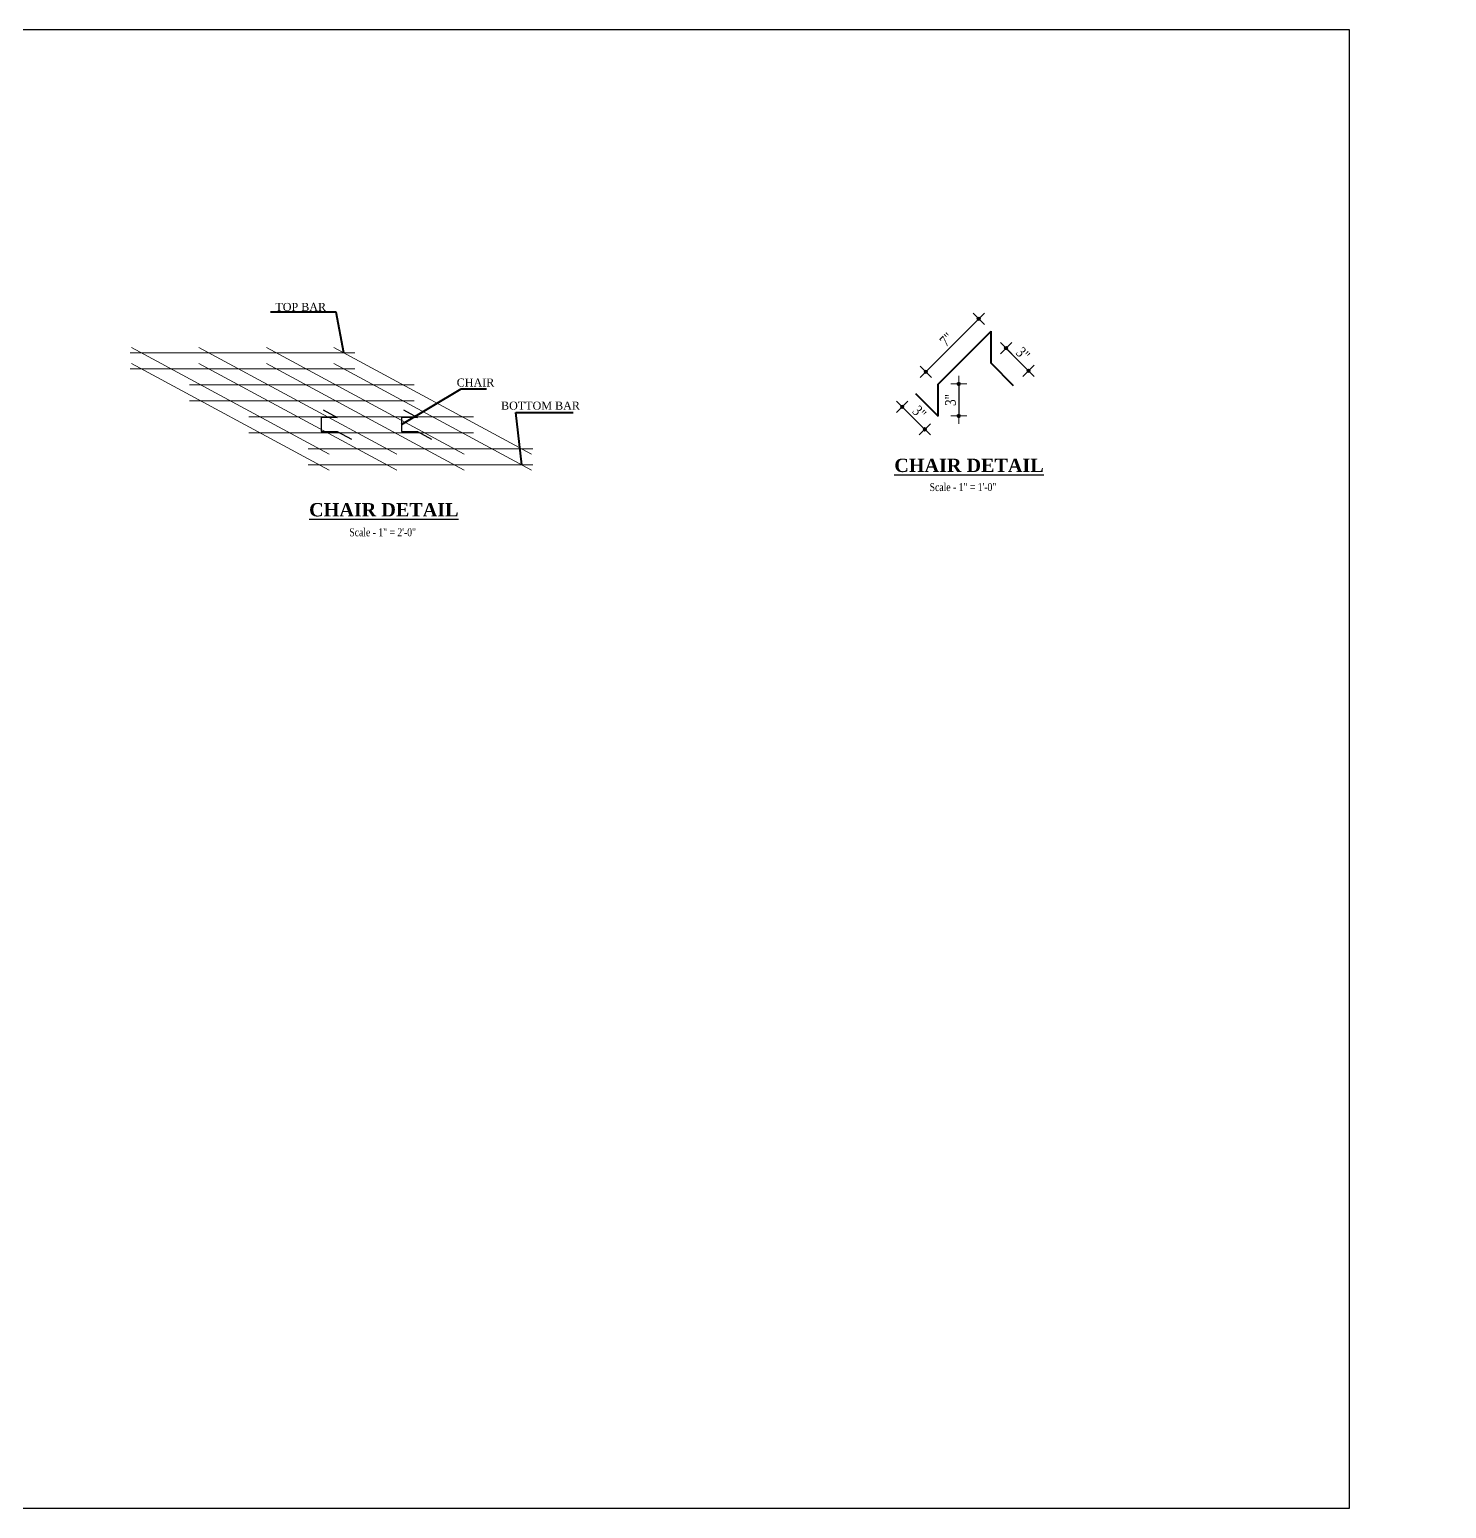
# Model space of a CAD drawing. Header units: feet. Extents: x 4160 to 31260, y -20219 to -1382.
# Drawn here: x 23215 to 24277, y -5559 to -4450 of the extents above; entities that cross this region are included whole.
import ezdxf
from ezdxf import colors
from ezdxf.entities.mleader import LeaderData, LeaderLine
from ezdxf.math import Vec2, Vec3

# ---------------------------------------------------------------- set-up
doc = ezdxf.new("R2010")
doc.units = ezdxf.units.FT
doc.header["$LTSCALE"] = 50
doc.header["$MEASUREMENT"] = 0
doc.header["$PDMODE"] = 34
doc.linetypes.add('DASHED2', pattern=[0.375, 0.25, -0.125])
for name, color, linetype, lineweight in [('BAR', 7, 'Continuous', 40), ('DIM', 7, 'Continuous', 9), ('DIMENSION', 142, 'Continuous', 13), ('TRACE', 134, 'Continuous', 13), ('wall', 6, 'Continuous', 40)]:
    doc.layers.add(name, color=color, linetype=linetype, lineweight=lineweight)
doc.layers.add('Text', color=7, linetype='Continuous')
doc.styles.add('1.8', font='times.ttf', dxfattribs={"width": 0.8, "height": 8})
doc.styles.add('arial', font='times.ttf')
doc.styles.add('Arial Annotation', font='arial.ttf', dxfattribs={"height": 0.06})
doc.styles.add('STYLUS', font='times.ttf')
doc.styles.add('TITLE', font='times.ttf', dxfattribs={"height": 11})
doc.dimstyles.new('1.1', dxfattribs={"dimscale": 0, "dimtxt": 8, "dimasz": 1, "dimexe": 2, "dimexo": 9, "dimgap": 2, "dimtad": 1, "dimdec": 0, "dimlfac": 0.125, "dimzin": 3, "dimdsep": 46, "dimlunit": 4, "dimtxsty": '1.8', "dimblk": 'DIM', "dimcen": 3, "dimdle": 3, "dimse1": 1, "dimse2": 1, "dimclrd": 256, "dimclre": 256, "dimclrt": 7, "dimadec": 1, "dimazin": 2, "dimtfac": 1, "dimtdec": 0, "dimtix": 1, "dimtofl": 0, "dimtmove": 2, "dimatfit": 3, "dimldrblk": 'ARW', "dimfxl": 2, "dimfrac": 2, "dimtolj": 2, "dimtzin": 0, "dimarcsym": 0})
doc.dimstyles.new('Copy of Standard1', dxfattribs={"dimscale": 24, "dimtxt": 0.083333, "dimasz": 0.125, "dimexe": 0.046875, "dimexo": 0.078125, "dimgap": 0.046875, "dimtad": 1, "dimdec": 0, "dimzin": 3, "dimdsep": 46, "dimlunit": 4, "dimtxsty": 'STYLUS', "dimcen": 0.09, "dimdle": 0.046875, "dimclrd": 5, "dimclre": 5, "dimclrt": 7, "dimaunit": 1, "dimadec": 0, "dimazin": 0, "dimtfac": 1, "dimtdec": 0, "dimtofl": 0, "dimtmove": 0, "dimatfit": 3, "dimfxl": 1, "dimtolj": 1, "dimtzin": 0, "dimlwd": -1, "dimlwe": -1, "dimarcsym": 0})

# ---------------------------------------------------------------- blocks, each defined once
blk = doc.blocks.new('DIM')
at = {"layer": 'DIMENSION'}
h = blk.add_hatch(color=256, dxfattribs=at)
h.paths.add_polyline_path([(0, 1.3), (0, 0), (1.3, 0, 0.414214)])
h.paths.add_polyline_path([(1.3, 0), (0, 0), (0, -1.3, 0.414214)])
h.paths.add_polyline_path([(0, 0), (-1.3, 0, 0.414214), (0, -1.3)])
h.paths.add_polyline_path([(0, 1.3, 0.414214), (-1.3, 0), (0, 0)])
for p, q in [((-6, 0), (6, 0)), ((0, 6), (0, -6))]:
    blk.add_line(p, q, dxfattribs=at)
blk.add_circle((0, 0), 1.28, dxfattribs=at)
blk = doc.blocks.new('*D394')
at = {"layer": 'Defpoints', "color": 0, "ltscale": 10, "transparency": 16777216}
for p in [(23926.6, -4667.2), (23935.9, -4676.4), (23896.3, -4716)]:
    blk.add_point(p, dxfattribs=at)
at = {"layer": 'DIMENSION', "lineweight": -2, "ltscale": 10, "transparency": 16777216}
blk.add_line((23887.7, -4706.1), (23925.9, -4667.9), dxfattribs=at)
for p, rotation in [((23926.6, -4667.2), 45.00000000000527), ((23887, -4706.8), 225.0000000000053)]:
    blk.add_blockref('DIM', p, dxfattribs=dict(at, rotation=rotation))
at = {"layer": 'DIMENSION', "color": 7, "ltscale": 10, "transparency": 16777216, "insert": (23902.5, -4682.7), "char_height": 8, "attachment_point": 5, "rotation": 45, "style": '1.8'}
blk.add_mtext('\\A2;7"', dxfattribs=at)
blk = doc.blocks.new('ARW')
at = {"layer": 'DIMENSION'}
blk.add_lwpolyline([(-0.5, 0, 0, 3, 0), (-5.5, 0, 0, 0, 0), (-0.5, 0, 0, 0, 0)], format="xyseb", dxfattribs=at)
blk = doc.blocks.new('*D395')
at = {"layer": 'Defpoints', "color": 0, "ltscale": 10, "transparency": 16777216}
for p in [(23896.3, -4716), (23896.3, -4740), (23911.6, -4740)]:
    blk.add_point(p, dxfattribs=at)
at = {"layer": 'DIMENSION', "lineweight": -2, "ltscale": 10, "transparency": 16777216}
blk.add_line((23911.6, -4717), (23911.6, -4739), dxfattribs=at)
for p, rotation in [((23911.6, -4716), 90), ((23911.6, -4740), 270)]:
    blk.add_blockref('DIM', p, dxfattribs=dict(at, rotation=rotation))
at = {"layer": 'DIMENSION', "color": 7, "ltscale": 10, "transparency": 16777216, "insert": (23905.5, -4728), "char_height": 8, "attachment_point": 5, "rotation": 90, "style": '1.8'}
blk.add_mtext('\\A2;3"', dxfattribs=at)
blk = doc.blocks.new('*D396')
at = {"layer": 'Defpoints', "color": 0, "ltscale": 10, "transparency": 16777216}
for p in [(23879.3, -4723.1), (23896.3, -4740), (23886.3, -4750)]:
    blk.add_point(p, dxfattribs=at)
at = {"layer": 'DIMENSION', "lineweight": -2, "ltscale": 10, "transparency": 16777216}
blk.add_line((23870, -4733.8), (23885.5, -4749.3), dxfattribs=at)
for p, rotation in [((23869.3, -4733.1), 135), ((23886.3, -4750), 315)]:
    blk.add_blockref('DIM', p, dxfattribs=dict(at, rotation=rotation))
at = {"layer": 'DIMENSION', "color": 7, "ltscale": 10, "transparency": 16777216, "insert": (23882.1, -4737.3), "char_height": 8, "attachment_point": 5, "rotation": 315, "style": '1.8'}
blk.add_mtext('\\A2;3"', dxfattribs=at)
blk = doc.blocks.new('*D397')
at = {"layer": 'Defpoints', "color": 0, "ltscale": 10, "transparency": 16777216}
for p in [(23947.1, -4689.2), (23935.9, -4700.4), (23952.8, -4717.4)]:
    blk.add_point(p, dxfattribs=at)
at = {"layer": 'DIMENSION', "lineweight": -2, "ltscale": 10, "transparency": 16777216}
blk.add_line((23963.3, -4705.5), (23947.8, -4689.9), dxfattribs=at)
for p, rotation in [((23947.1, -4689.2), 135), ((23964, -4706.2), 315)]:
    blk.add_blockref('DIM', p, dxfattribs=dict(at, rotation=rotation))
at = {"layer": 'DIMENSION', "color": 7, "ltscale": 10, "transparency": 16777216, "insert": (23959.8, -4693.4), "char_height": 8, "attachment_point": 5, "rotation": 315, "style": '1.8'}
blk.add_mtext('\\A2;3"', dxfattribs=at)

msp = doc.modelspace()

# ---------------------------------------------------------------- linework, layer by layer
msp.add_lwpolyline([(21588.11, -4450.23), (24204.46, -4450.23), (24204.46, -5559.22), (21588.11, -5559.22)], close=True)
at = {"layer": 'BAR', "ltscale": 10}
for p, q in [((23896.25, -4716.04), (23935.85, -4676.44)), ((23935.85, -4700.44), (23935.85, -4676.44)), ((23952.82, -4717.41), (23935.85, -4700.44)), ((23879.28, -4723.07), (23896.25, -4740.04)), ((23896.25, -4740.04), (23896.25, -4716.04))]:
    msp.add_line(p, q, dxfattribs=at)
at = {"layer": 'TRACE', "linetype": 'DASHED2', "lineweight": 0, "ltscale": 48}
for p, q in [((23291.36, -4688.54), (23439.68, -4768.54)), ((23291.36, -4688.54), (23439.68, -4768.54)), ((23341.91, -4688.54), (23490.23, -4768.54)), ((23341.91, -4688.54), (23490.23, -4768.54)), ((23392.47, -4688.54), (23540.79, -4768.54)), ((23392.47, -4688.54), (23540.79, -4768.54)), ((23443.02, -4688.54), (23591.35, -4768.54)), ((23443.02, -4688.54), (23591.35, -4768.54)), ((23290.35, -4692.54), (23458.87, -4692.54)), ((23290.35, -4692.54), (23458.87, -4692.54)), ((23334.84, -4716.54), (23503.36, -4716.54)), ((23334.84, -4716.54), (23503.36, -4716.54)), ((23379.34, -4740.54), (23547.86, -4740.54)), ((23379.34, -4740.54), (23547.86, -4740.54)), ((23423.84, -4764.54), (23592.36, -4764.54)), ((23423.84, -4764.54), (23592.36, -4764.54))]:
    msp.add_line(p, q, dxfattribs=at)
at = {"layer": 'wall', "lineweight": 0, "ltscale": 48}
for p, q in [((23291.36, -4700.54), (23439.68, -4780.54)), ((23291.36, -4700.54), (23439.68, -4780.54)), ((23341.91, -4700.54), (23490.23, -4780.54)), ((23341.91, -4700.54), (23490.23, -4780.54)), ((23392.47, -4700.54), (23540.79, -4780.54)), ((23392.47, -4700.54), (23540.79, -4780.54)), ((23443.02, -4700.54), (23591.35, -4780.54)), ((23443.02, -4700.54), (23591.35, -4780.54)), ((23290.35, -4704.54), (23458.87, -4704.54)), ((23290.35, -4704.54), (23458.87, -4704.54)), ((23334.84, -4728.54), (23503.36, -4728.54)), ((23334.84, -4728.54), (23503.36, -4728.54)), ((23379.34, -4752.54), (23547.86, -4752.54)), ((23379.34, -4752.54), (23547.86, -4752.54)), ((23423.84, -4776.54), (23592.36, -4776.54)), ((23423.84, -4776.54), (23592.36, -4776.54))]:
    msp.add_line(p, q, dxfattribs=at)
at = {"layer": 'wall', "lineweight": 30}
for points in [[(23435.12, -4735.39), (23445.68, -4741.08), (23433.68, -4741.08), (23433.68, -4751.57), (23445.68, -4751.57), (23456.24, -4757.26)], [(23435.12, -4735.39), (23445.68, -4741.08), (23433.68, -4741.08), (23433.68, -4751.57), (23445.68, -4751.57), (23456.24, -4757.26)], [(23495.24, -4735.39), (23505.8, -4741.08), (23493.8, -4741.08), (23493.8, -4751.57), (23505.8, -4751.57), (23516.37, -4757.26)], [(23495.24, -4735.39), (23505.8, -4741.08), (23493.8, -4741.08), (23493.8, -4751.57), (23505.8, -4751.57), (23516.37, -4757.26)]]:
    msp.add_lwpolyline(points, dxfattribs=at)

# ---------------------------------------------------------------- texts
at = {"layer": 'Text', "ltscale": 10, "style": '1.8', "width": 0.8}
for s, p in [('Scale - 1" = 1\'-0"', (23889.85, -4796.3)), ('Scale - 1" = 2\'-0"', (23454.69, -4830.19))]:
    msp.add_text(s, height=6, dxfattribs=at).set_placement(p)
at = {"layer": 'Text', "ltscale": 48, "char_height": 6, "attachment_point": 9, "style": 'arial'}
for s, insert in [('{\\fTimes New Roman|b0|i0|c0|p18;TOP BAR}', (23437.24, -4661.28)), ('{\\fTimes New Roman|b0|i0|c0|p18;TOP BAR}', (23437.24, -4661.28)), ('{\\fTimes New Roman|b0|i0|c0|p18;CHAIR}', (23563.41, -4718)), ('{\\fTimes New Roman|b0|i0|c0|p18;CHAIR}', (23563.41, -4718)), ('{\\fTimes New Roman|b0|i0|c0|p18;BOTTOM BAR}', (23627.6, -4735.32)), ('{\\fTimes New Roman|b0|i0|c0|p18;BOTTOM BAR}', (23627.6, -4735.32))]:
    msp.add_mtext(s, dxfattribs=dict(at, insert=insert))
at = {"layer": 'Text', "char_height": 10, "width": 209.6782, "attachment_point": 1, "style": 'TITLE'}
for insert in [(23863.34, -4772.02), (23424.54, -4805.29)]:
    msp.add_mtext('{\\fTimes New Roman|b1|i0|c0|p18;\\LCHAIR DETAIL}', dxfattribs=dict(at, insert=insert))

# ---------------------------------------------------------------- dimensions: what is measured, and where the dimension line sits
at = {"layer": 'DIMENSION', "ltscale": 10}
for p1, p2, distance, picture, middle in [((23896.25, -4716.04), (23935.85, -4676.44), 13.06, '*D394', (23902.51, -4682.7)), ((23952.82, -4717.41), (23935.85, -4700.44), -15.84, '*D397', (23959.83, -4693.43)), ((23896.25, -4716.04), (23896.25, -4740.04), 15.35, '*D395', (23905.53, -4728.04)), ((23879.28, -4723.07), (23896.25, -4740.04), -14.14, '*D396', (23882.06, -4737.26))]:
    dim = msp.add_aligned_dim(p1=p1, p2=p2, distance=distance, dimstyle='1.1', override={"dimscale": 1}, dxfattribs=at)
    dim.commit()
    dim.dimension.update_dxf_attribs({"geometry": picture, "text_midpoint": middle})

# ---------------------------------------------------------------- leaders
at = {"layer": 'DIM', "ltscale": 0.1}
ml = msp.add_multileader_mtext('Standard', dxfattribs=at)
ml.set_content('SPACE BAR 20%%C 2nos', color=256, style='Arial Annotation')
ml.set_leader_properties(color=256, linetype='ByLayer', lineweight=-1)
ml.build(insert=Vec2(0, 0))
ml.multileader.update_dxf_attribs({"text_left_attachment_type": 2, "text_right_attachment_type": 2, "dogleg_length": 0.119, "arrow_head_size": 2.4, "scale": 40})
ctx = ml.context
ctx.base_point, ctx.scale, ctx.char_height, ctx.arrow_head_size, ctx.landing_gap_size, ctx.plane_origin = Vec3(23130.16, -4631.72), 40, 2.4, 2.4, 0.8, Vec3(23125.42, -4653.96)
ctx.left_attachment, ctx.right_attachment = 2, 2
notes = []
notes.append((ctx, [(0, (1, 1, 0), (23125.42, -4631.72), (1, 0), 4.74, [(0, [(23124.7, -4654.69)], 0, [])])]))
ctx.mtext.insert, ctx.mtext.width, ctx.mtext.flow_direction = Vec3(23130.96, -4630.43), 58.0768, 5
at = {"layer": 'wall', "ltscale": 48}
for points in [[(23450.44, -4692.54), (23444.93, -4662.25), (23395.53, -4662.25)], [(23450.44, -4692.54), (23444.93, -4662.25), (23395.53, -4662.25)], [(23493.8, -4746.32), (23538.47, -4719.55), (23557.64, -4719.55)], [(23493.8, -4746.32), (23538.47, -4719.55), (23557.64, -4719.55)], [(23583.93, -4776.54), (23579.64, -4737.49), (23622.43, -4737.49)], [(23583.93, -4776.54), (23579.64, -4737.49), (23622.43, -4737.49)]]:
    msp.add_leader(points, dimstyle='Copy of Standard1', dxfattribs=at)
for ctx, leaders in notes:
    for number, flags, end, landing, length, lines in leaders:
        leader = LeaderData()
        leader.index, (leader.has_last_leader_line, leader.has_dogleg_vector, leader.attachment_direction) = number, flags
        leader.last_leader_point, leader.dogleg_vector, leader.dogleg_length = Vec3(end), Vec3(landing), length
        for number, points, colour, breaks in lines:
            line = LeaderLine()
            line.index, line.vertices, line.color, line.breaks = number, Vec3.list(points), colors.encode_raw_color(colour), breaks
            leader.lines.append(line)
        ctx.leaders.append(leader)

doc.saveas('drawing.dxf')
